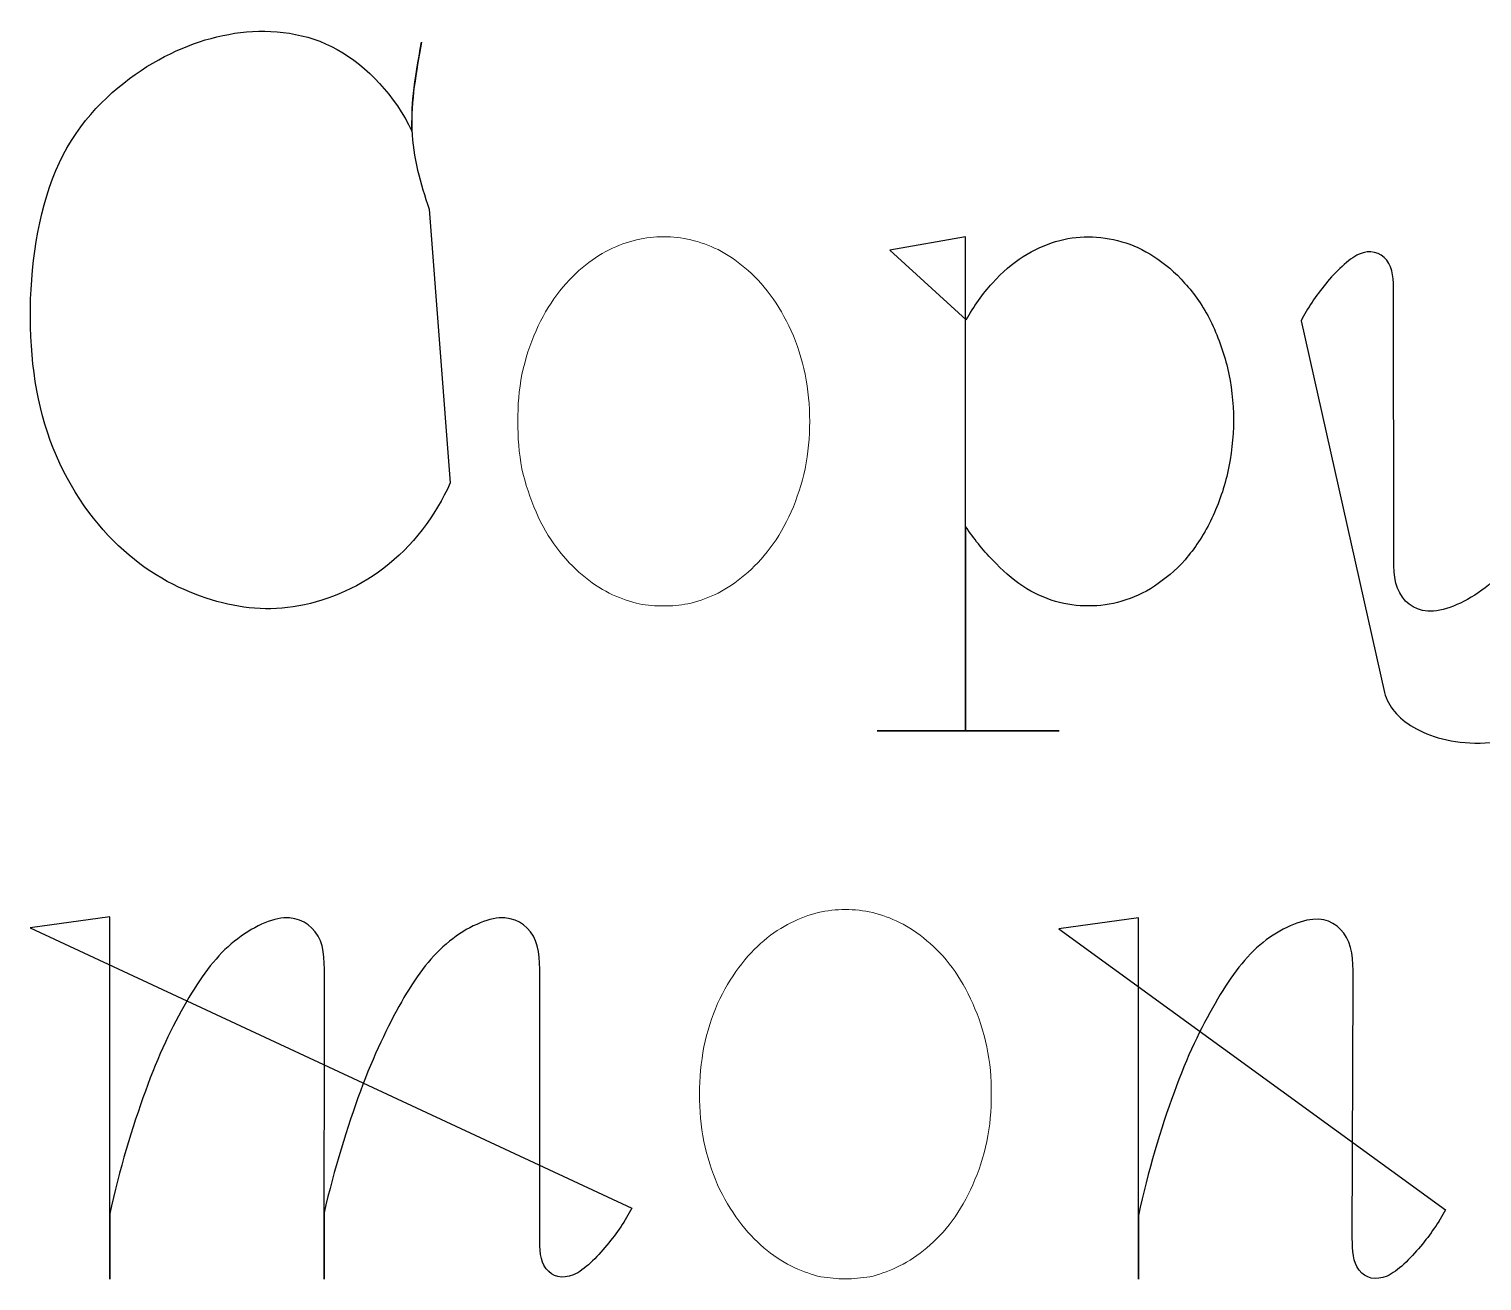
# Model space of a CAD drawing. Header units: centimetres. Extents: x -10 to 10, y -7.2 to 7.2.
# Drawn here: x -9.963 to -9.233, y 5.857 to 6.486 of the extents above; entities that cross this region are included whole.
import ezdxf

# ---------------------------------------------------------------- set-up
doc = ezdxf.new("R2010")
doc.units = ezdxf.units.CM
doc.header["$MEASUREMENT"] = 0
doc.layers.add('Layer 1', color=7, linetype='Continuous')

msp = doc.modelspace()

# ---------------------------------------------------------------- linework, layer by layer
at = {"layer": 'Layer 1', "color": 7}
for points, knots in [([(-9.76213, 6.39597), (-9.76631, 6.40893), (-9.77033, 6.42208), (-9.7707, 6.43579), (-9.7707, 6.43579), (-9.77128, 6.45008), (-9.76861, 6.46495), (-9.76594, 6.47979), (-9.76594, 6.47979), (-9.76747, 6.47045), (-9.76917, 6.46151), (-9.76994, 6.45407), (-9.76994, 6.45407), (-9.77071, 6.44664), (-9.77071, 6.44092), (-9.77071, 6.43521), (-9.77071, 6.43521), (-9.77928, 6.45273), (-9.79301, 6.46778), (-9.80823, 6.47617), (-9.80823, 6.47617), (-9.82366, 6.48474), (-9.8408, 6.48646), (-9.85681, 6.48474), (-9.85681, 6.48474), (-9.87282, 6.48265), (-9.88806, 6.47731), (-9.90385, 6.46759), (-9.90385, 6.46759), (-9.91949, 6.45769), (-9.93547, 6.44341), (-9.94595, 6.42322), (-9.94595, 6.42322), (-9.95643, 6.40303), (-9.96139, 6.37634), (-9.96234, 6.35081), (-9.96234, 6.35081), (-9.96311, 6.32528), (-9.96025, 6.30109), (-9.95244, 6.27974), (-9.95244, 6.27974), (-9.94463, 6.25841), (-9.93204, 6.23992), (-9.91815, 6.22677), (-9.91815, 6.22677), (-9.90423, 6.21343), (-9.88881, 6.20526), (-9.87415, 6.2005), (-9.87415, 6.2005), (-9.85949, 6.19555), (-9.84557, 6.19383), (-9.83033, 6.19611), (-9.83033, 6.19611), (-9.81528, 6.19839), (-9.7989, 6.20468), (-9.7848, 6.21553), (-9.7848, 6.21553), (-9.7707, 6.2264), (-9.7589, 6.24164), (-9.75146, 6.25839), (-9.75146, 6.25839), (-9.75146, 6.25839), (-9.76213, 6.39597), (-9.76213, 6.39597)], [0, 0, 0, 0, 0.058824, 0.058824, 0.058824, 0.058824, 0.117647, 0.117647, 0.117647, 0.117647, 0.176471, 0.176471, 0.176471, 0.176471, 0.235294, 0.235294, 0.235294, 0.235294, 0.294118, 0.294118, 0.294118, 0.294118, 0.352941, 0.352941, 0.352941, 0.352941, 0.411765, 0.411765, 0.411765, 0.411765, 0.470588, 0.470588, 0.470588, 0.470588, 0.529412, 0.529412, 0.529412, 0.529412, 0.588235, 0.588235, 0.588235, 0.588235, 0.647059, 0.647059, 0.647059, 0.647059, 0.705882, 0.705882, 0.705882, 0.705882, 0.764706, 0.764706, 0.764706, 0.764706, 0.823529, 0.823529, 0.823529, 0.823529, 0.882353, 0.882353, 0.882353, 0.882353, 1, 1, 1, 1]), ([(-9.76213, 6.39597), (-9.76213, 6.39597), (-9.76213, 6.39597), (-9.76213, 6.39597), (-9.76213, 6.39597), (-9.76213, 6.39597), (-9.76213, 6.39597), (-9.76213, 6.39597)], [0, 0, 0, 0, 0.333333, 0.333333, 0.333333, 0.333333, 1, 1, 1, 1]), ([(-9.53065, 6.37539), (-9.53065, 6.37539), (-9.49255, 6.38206), (-9.49255, 6.38206), (-9.49255, 6.38206), (-9.49255, 6.38206), (-9.49255, 6.13383), (-9.49255, 6.13383), (-9.49255, 6.13383), (-9.49255, 6.13383), (-9.53692, 6.13382), (-9.53692, 6.13382), (-9.53692, 6.13382), (-9.53692, 6.13382), (-9.44548, 6.13382), (-9.44548, 6.13382), (-9.44548, 6.13382), (-9.44548, 6.13382), (-9.49252, 6.13382), (-9.49252, 6.13382), (-9.49252, 6.13382), (-9.49252, 6.13382), (-9.49252, 6.2365), (-9.49252, 6.2365), (-9.49252, 6.2365), (-9.48852, 6.2306), (-9.48395, 6.22449), (-9.479, 6.21973), (-9.479, 6.21973), (-9.47424, 6.21441), (-9.46908, 6.21002), (-9.46376, 6.20639), (-9.46376, 6.20639), (-9.45842, 6.20295), (-9.45291, 6.20049), (-9.44738, 6.19877), (-9.44738, 6.19877), (-9.44185, 6.19724), (-9.43635, 6.19649), (-9.43082, 6.19649), (-9.43082, 6.19649), (-9.41958, 6.19649), (-9.40833, 6.19953), (-9.39767, 6.20641), (-9.39767, 6.20641), (-9.39235, 6.21003), (-9.38701, 6.21422), (-9.38224, 6.21975), (-9.38224, 6.21975), (-9.37748, 6.22528), (-9.37311, 6.23176), (-9.36949, 6.23917), (-9.36949, 6.23917), (-9.36587, 6.2466), (-9.36282, 6.25481), (-9.36092, 6.26317), (-9.36092, 6.26317), (-9.35901, 6.27211), (-9.35788, 6.28108), (-9.35788, 6.28984), (-9.35788, 6.28984), (-9.35788, 6.29899), (-9.35902, 6.30775), (-9.36092, 6.31614), (-9.36092, 6.31614), (-9.36283, 6.32434), (-9.36587, 6.33252), (-9.36949, 6.33977), (-9.36949, 6.33977), (-9.37311, 6.34702), (-9.37748, 6.35348), (-9.38245, 6.35882), (-9.38245, 6.35882), (-9.38721, 6.36435), (-9.39256, 6.36853), (-9.39788, 6.37216), (-9.39788, 6.37216), (-9.40322, 6.3756), (-9.40873, 6.37806), (-9.41407, 6.37959), (-9.41407, 6.37959), (-9.4196, 6.38112), (-9.42531, 6.38208), (-9.43084, 6.38208), (-9.43084, 6.38208), (-9.44169, 6.38208), (-9.45293, 6.37883), (-9.4636, 6.37216), (-9.4636, 6.37216), (-9.46894, 6.36854), (-9.47426, 6.36435), (-9.47903, 6.35882), (-9.47903, 6.35882), (-9.48398, 6.35348), (-9.48837, 6.34702), (-9.49218, 6.34035), (-9.49218, 6.34035), (-9.49218, 6.34035), (-9.53065, 6.37539), (-9.53065, 6.37539)], [0, 0, 0, 0, 0.038462, 0.038462, 0.038462, 0.038462, 0.076923, 0.076923, 0.076923, 0.076923, 0.115385, 0.115385, 0.115385, 0.115385, 0.153846, 0.153846, 0.153846, 0.153846, 0.192308, 0.192308, 0.192308, 0.192308, 0.230769, 0.230769, 0.230769, 0.230769, 0.269231, 0.269231, 0.269231, 0.269231, 0.307692, 0.307692, 0.307692, 0.307692, 0.346154, 0.346154, 0.346154, 0.346154, 0.384615, 0.384615, 0.384615, 0.384615, 0.423077, 0.423077, 0.423077, 0.423077, 0.461538, 0.461538, 0.461538, 0.461538, 0.5, 0.5, 0.5, 0.5, 0.538462, 0.538462, 0.538462, 0.538462, 0.576923, 0.576923, 0.576923, 0.576923, 0.615385, 0.615385, 0.615385, 0.615385, 0.653846, 0.653846, 0.653846, 0.653846, 0.692308, 0.692308, 0.692308, 0.692308, 0.730769, 0.730769, 0.730769, 0.730769, 0.769231, 0.769231, 0.769231, 0.769231, 0.807692, 0.807692, 0.807692, 0.807692, 0.846154, 0.846154, 0.846154, 0.846154, 0.884615, 0.884615, 0.884615, 0.884615, 0.923077, 0.923077, 0.923077, 0.923077, 1, 1, 1, 1]), ([(-9.53065, 6.37539), (-9.53065, 6.37539), (-9.53065, 6.37539), (-9.53065, 6.37539), (-9.53065, 6.37539), (-9.53065, 6.37539), (-9.53065, 6.37539), (-9.53065, 6.37539)], [0, 0, 0, 0, 0.333333, 0.333333, 0.333333, 0.333333, 1, 1, 1, 1]), ([(-9.32396, 6.33977), (-9.32073, 6.34625), (-9.31653, 6.35215), (-9.31158, 6.35845), (-9.31158, 6.35845), (-9.30645, 6.36454), (-9.30034, 6.37065), (-9.29481, 6.37332), (-9.29481, 6.37332), (-9.28928, 6.37581), (-9.28415, 6.37427), (-9.28089, 6.37028), (-9.28089, 6.37028), (-9.27766, 6.36628), (-9.27745, 6.35999), (-9.27745, 6.35448), (-9.27745, 6.35448), (-9.27745, 6.35448), (-9.27726, 6.22571), (-9.27726, 6.22571), (-9.27726, 6.22571), (-9.27726, 6.21772), (-9.27782, 6.20915), (-9.2744, 6.20304), (-9.2744, 6.20304), (-9.27099, 6.19695), (-9.26546, 6.19351), (-9.25744, 6.19389), (-9.25744, 6.19389), (-9.24924, 6.19466), (-9.23858, 6.19961), (-9.22982, 6.20704), (-9.22982, 6.20704), (-9.22067, 6.21429), (-9.21344, 6.22419), (-9.20601, 6.2362), (-9.20601, 6.2362), (-9.19802, 6.2484), (-9.1904, 6.26287), (-9.18315, 6.28134), (-9.18315, 6.28134), (-9.17611, 6.29962), (-9.16963, 6.32211), (-9.16505, 6.34497), (-9.16505, 6.34497), (-9.16505, 6.34497), (-9.16505, 6.37564), (-9.16505, 6.37564), (-9.16505, 6.37564), (-9.16505, 6.37564), (-9.16524, 6.20533), (-9.16524, 6.20533), (-9.16524, 6.20533), (-9.16524, 6.19313), (-9.16619, 6.18038), (-9.17019, 6.16876), (-9.17019, 6.16876), (-9.17458, 6.15693), (-9.18104, 6.14646), (-9.19247, 6.13905), (-9.19247, 6.13905), (-9.20371, 6.1318), (-9.22009, 6.12781), (-9.23401, 6.12762), (-9.23401, 6.12762), (-9.24793, 6.12722), (-9.25936, 6.13085), (-9.26753, 6.13561), (-9.26753, 6.13561), (-9.27534, 6.14019), (-9.2801, 6.14609), (-9.282, 6.15294), (-9.282, 6.15294), (-9.282, 6.15294), (-9.32396, 6.33977), (-9.32396, 6.33977)], [0, 0, 0, 0, 0.05, 0.05, 0.05, 0.05, 0.1, 0.1, 0.1, 0.1, 0.15, 0.15, 0.15, 0.15, 0.2, 0.2, 0.2, 0.2, 0.25, 0.25, 0.25, 0.25, 0.3, 0.3, 0.3, 0.3, 0.35, 0.35, 0.35, 0.35, 0.4, 0.4, 0.4, 0.4, 0.45, 0.45, 0.45, 0.45, 0.5, 0.5, 0.5, 0.5, 0.55, 0.55, 0.55, 0.55, 0.6, 0.6, 0.6, 0.6, 0.65, 0.65, 0.65, 0.65, 0.7, 0.7, 0.7, 0.7, 0.75, 0.75, 0.75, 0.75, 0.8, 0.8, 0.8, 0.8, 0.85, 0.85, 0.85, 0.85, 0.9, 0.9, 0.9, 0.9, 1, 1, 1, 1]), ([(-9.32396, 6.33977), (-9.32396, 6.33977), (-9.32396, 6.33977), (-9.32396, 6.33977), (-9.32396, 6.33977), (-9.32396, 6.33977), (-9.32396, 6.33977), (-9.32396, 6.33977)], [0, 0, 0, 0, 0.333333, 0.333333, 0.333333, 0.333333, 1, 1, 1, 1]), ([(-9.96253, 6.03476), (-9.96253, 6.03476), (-9.92252, 6.04029), (-9.92252, 6.04029), (-9.92252, 6.04029), (-9.92252, 6.04029), (-9.92252, 5.85818), (-9.92252, 5.85818), (-9.92252, 5.85818), (-9.92252, 5.85818), (-9.92252, 5.89096), (-9.92252, 5.89096), (-9.92252, 5.89096), (-9.91776, 5.91305), (-9.91128, 5.93459), (-9.90461, 5.95269), (-9.90461, 5.95269), (-9.89831, 5.97079), (-9.89109, 5.98526), (-9.88403, 5.99746), (-9.88403, 5.99746), (-9.87718, 6.00947), (-9.87011, 6.01937), (-9.86154, 6.02662), (-9.86154, 6.02662), (-9.85297, 6.03405), (-9.84286, 6.039), (-9.83506, 6.03977), (-9.83506, 6.03977), (-9.82725, 6.04014), (-9.82154, 6.03654), (-9.81791, 6.03062), (-9.81791, 6.03062), (-9.81429, 6.02453), (-9.81468, 6.01596), (-9.81468, 6.00795), (-9.81468, 6.00795), (-9.81468, 6.00795), (-9.81489, 5.85818), (-9.81489, 5.85818), (-9.81489, 5.85818), (-9.81489, 5.85818), (-9.81489, 5.89152), (-9.81489, 5.89152), (-9.81489, 5.89152), (-9.80976, 5.91324), (-9.80327, 5.93475), (-9.79661, 5.95267), (-9.79661, 5.95267), (-9.78994, 5.97077), (-9.78288, 5.98524), (-9.77603, 5.99744), (-9.77603, 5.99744), (-9.76918, 6.00945), (-9.76211, 6.01935), (-9.75354, 6.0266), (-9.75354, 6.0266), (-9.74497, 6.03403), (-9.73468, 6.03898), (-9.72687, 6.03975), (-9.72687, 6.03975), (-9.71906, 6.04012), (-9.71316, 6.03652), (-9.70972, 6.0306), (-9.70972, 6.0306), (-9.70628, 6.02451), (-9.70647, 6.01594), (-9.70647, 6.00793), (-9.70647, 6.00793), (-9.70647, 6.00793), (-9.70647, 5.87934), (-9.70647, 5.87934), (-9.70647, 5.87934), (-9.70647, 5.87362), (-9.70647, 5.86717), (-9.70324, 5.86336), (-9.70324, 5.86336), (-9.7002, 5.85936), (-9.69525, 5.85802), (-9.68953, 5.86032), (-9.68953, 5.86032), (-9.684, 5.86278), (-9.67791, 5.86908), (-9.67276, 5.87519), (-9.67276, 5.87519), (-9.6676, 5.88149), (-9.66361, 5.88736), (-9.66019, 5.89387), (-9.66019, 5.89387), (-9.66019, 5.89387), (-9.96253, 6.03476), (-9.96253, 6.03476)], [0, 0, 0, 0, 0.041667, 0.041667, 0.041667, 0.041667, 0.083333, 0.083333, 0.083333, 0.083333, 0.125, 0.125, 0.125, 0.125, 0.166667, 0.166667, 0.166667, 0.166667, 0.208333, 0.208333, 0.208333, 0.208333, 0.25, 0.25, 0.25, 0.25, 0.291667, 0.291667, 0.291667, 0.291667, 0.333333, 0.333333, 0.333333, 0.333333, 0.375, 0.375, 0.375, 0.375, 0.416667, 0.416667, 0.416667, 0.416667, 0.458333, 0.458333, 0.458333, 0.458333, 0.5, 0.5, 0.5, 0.5, 0.541667, 0.541667, 0.541667, 0.541667, 0.583333, 0.583333, 0.583333, 0.583333, 0.625, 0.625, 0.625, 0.625, 0.666667, 0.666667, 0.666667, 0.666667, 0.708333, 0.708333, 0.708333, 0.708333, 0.75, 0.75, 0.75, 0.75, 0.791667, 0.791667, 0.791667, 0.791667, 0.833333, 0.833333, 0.833333, 0.833333, 0.875, 0.875, 0.875, 0.875, 0.916667, 0.916667, 0.916667, 0.916667, 1, 1, 1, 1]), ([(-9.44569, 6.03421), (-9.44569, 6.03421), (-9.40568, 6.03974), (-9.40568, 6.03974), (-9.40568, 6.03974), (-9.40568, 6.03974), (-9.40568, 5.85818), (-9.40568, 5.85818), (-9.40568, 5.85818), (-9.40568, 5.85818), (-9.40568, 5.89019), (-9.40568, 5.89019), (-9.40568, 5.89019), (-9.40092, 5.91228), (-9.39444, 5.93401), (-9.38777, 5.95192), (-9.38777, 5.95192), (-9.38129, 5.97002), (-9.37425, 5.98449), (-9.36719, 5.99669), (-9.36719, 5.99669), (-9.36034, 6.00889), (-9.35327, 6.0186), (-9.3447, 6.02603), (-9.3447, 6.02603), (-9.33613, 6.03328), (-9.32602, 6.03823), (-9.31803, 6.03899), (-9.31803, 6.03899), (-9.31022, 6.03976), (-9.30451, 6.03595), (-9.30107, 6.02984), (-9.30107, 6.02984), (-9.29745, 6.02375), (-9.29784, 6.01537), (-9.29784, 6.00717), (-9.29784, 6.00717), (-9.29784, 6.00717), (-9.29821, 5.87858), (-9.29821, 5.87858), (-9.29821, 5.87858), (-9.29821, 5.87286), (-9.29784, 5.86657), (-9.29477, 5.8626), (-9.29477, 5.8626), (-9.29154, 5.8586), (-9.28638, 5.85726), (-9.28067, 5.85974), (-9.28067, 5.85974), (-9.27533, 5.86202), (-9.26924, 5.86852), (-9.2639, 5.87461), (-9.2639, 5.87461), (-9.25895, 5.8807), (-9.25477, 5.88662), (-9.25133, 5.89308), (-9.25133, 5.89308), (-9.25133, 5.89308), (-9.44569, 6.03421), (-9.44569, 6.03421)], [0, 0, 0, 0, 0.0625, 0.0625, 0.0625, 0.0625, 0.125, 0.125, 0.125, 0.125, 0.1875, 0.1875, 0.1875, 0.1875, 0.25, 0.25, 0.25, 0.25, 0.3125, 0.3125, 0.3125, 0.3125, 0.375, 0.375, 0.375, 0.375, 0.4375, 0.4375, 0.4375, 0.4375, 0.5, 0.5, 0.5, 0.5, 0.5625, 0.5625, 0.5625, 0.5625, 0.625, 0.625, 0.625, 0.625, 0.6875, 0.6875, 0.6875, 0.6875, 0.75, 0.75, 0.75, 0.75, 0.8125, 0.8125, 0.8125, 0.8125, 0.875, 0.875, 0.875, 0.875, 1, 1, 1, 1]), ([(-9.96253, 6.03476), (-9.96253, 6.03476), (-9.96253, 6.03476), (-9.96253, 6.03476), (-9.96253, 6.03476), (-9.96253, 6.03476), (-9.96253, 6.03476), (-9.96253, 6.03476)], [0, 0, 0, 0, 0.333333, 0.333333, 0.333333, 0.333333, 1, 1, 1, 1]), ([(-9.44569, 6.03421), (-9.44569, 6.03421), (-9.44569, 6.03421), (-9.44569, 6.03421), (-9.44569, 6.03421), (-9.44569, 6.03421), (-9.44569, 6.03421), (-9.44569, 6.03421)], [0, 0, 0, 0, 0.333333, 0.333333, 0.333333, 0.333333, 1, 1, 1, 1])]:
    msp.add_open_spline(points, degree=3, knots=knots, dxfattribs=at)
at = {"layer": 'Layer 1', "lineweight": 0}
for points, knots in [([(-9.76213, 6.39597), (-9.76631, 6.40893), (-9.77033, 6.42208), (-9.7707, 6.43579), (-9.7707, 6.43579), (-9.77128, 6.45008), (-9.76861, 6.46495), (-9.76594, 6.47979), (-9.76594, 6.47979), (-9.76747, 6.47045), (-9.76917, 6.46151), (-9.76994, 6.45407), (-9.76994, 6.45407), (-9.77071, 6.44664), (-9.77071, 6.44092), (-9.77071, 6.43521), (-9.77071, 6.43521), (-9.77928, 6.45273), (-9.79301, 6.46778), (-9.80823, 6.47617), (-9.80823, 6.47617), (-9.82366, 6.48474), (-9.8408, 6.48646), (-9.85681, 6.48474), (-9.85681, 6.48474), (-9.87282, 6.48265), (-9.88806, 6.47731), (-9.90385, 6.46759), (-9.90385, 6.46759), (-9.91949, 6.45769), (-9.93547, 6.44341), (-9.94595, 6.42322), (-9.94595, 6.42322), (-9.95643, 6.40303), (-9.96139, 6.37634), (-9.96234, 6.35081), (-9.96234, 6.35081), (-9.96311, 6.32528), (-9.96025, 6.30109), (-9.95244, 6.27974), (-9.95244, 6.27974), (-9.94463, 6.25841), (-9.93204, 6.23992), (-9.91815, 6.22677), (-9.91815, 6.22677), (-9.90423, 6.21343), (-9.88881, 6.20526), (-9.87415, 6.2005), (-9.87415, 6.2005), (-9.85949, 6.19555), (-9.84557, 6.19383), (-9.83033, 6.19611), (-9.83033, 6.19611), (-9.81528, 6.19839), (-9.7989, 6.20468), (-9.7848, 6.21553), (-9.7848, 6.21553), (-9.7707, 6.2264), (-9.7589, 6.24164), (-9.75146, 6.25839)], [0, 0, 0, 0, 0.0625, 0.0625, 0.0625, 0.0625, 0.125, 0.125, 0.125, 0.125, 0.1875, 0.1875, 0.1875, 0.1875, 0.25, 0.25, 0.25, 0.25, 0.3125, 0.3125, 0.3125, 0.3125, 0.375, 0.375, 0.375, 0.375, 0.4375, 0.4375, 0.4375, 0.4375, 0.5, 0.5, 0.5, 0.5, 0.5625, 0.5625, 0.5625, 0.5625, 0.625, 0.625, 0.625, 0.625, 0.6875, 0.6875, 0.6875, 0.6875, 0.75, 0.75, 0.75, 0.75, 0.8125, 0.8125, 0.8125, 0.8125, 0.875, 0.875, 0.875, 0.875, 1, 1, 1, 1]), ([(-9.76213, 6.39597), (-9.76213, 6.39597), (-9.76213, 6.39597), (-9.76213, 6.39597), (-9.76213, 6.39597), (-9.76213, 6.39597), (-9.76213, 6.39597), (-9.76213, 6.39597)], [0, 0, 0, 0, 0.333333, 0.333333, 0.333333, 0.333333, 1, 1, 1, 1]), ([(-9.53065, 6.37539), (-9.53065, 6.37539), (-9.49255, 6.38206), (-9.49255, 6.38206), (-9.49255, 6.38206), (-9.49255, 6.38206), (-9.49255, 6.13383), (-9.49255, 6.13383), (-9.49255, 6.13383), (-9.49255, 6.13383), (-9.53692, 6.13382), (-9.53692, 6.13382), (-9.53692, 6.13382), (-9.53692, 6.13382), (-9.44548, 6.13382), (-9.44548, 6.13382), (-9.44548, 6.13382), (-9.44548, 6.13382), (-9.49252, 6.13382), (-9.49252, 6.13382), (-9.49252, 6.13382), (-9.49252, 6.13382), (-9.49252, 6.2365), (-9.49252, 6.2365), (-9.49252, 6.2365), (-9.48852, 6.2306), (-9.48395, 6.22449), (-9.479, 6.21973), (-9.479, 6.21973), (-9.47424, 6.21441), (-9.46908, 6.21002), (-9.46376, 6.20639), (-9.46376, 6.20639), (-9.45842, 6.20295), (-9.45291, 6.20049), (-9.44738, 6.19877), (-9.44738, 6.19877), (-9.44185, 6.19724), (-9.43635, 6.19649), (-9.43082, 6.19649), (-9.43082, 6.19649), (-9.41958, 6.19649), (-9.40833, 6.19953), (-9.39767, 6.20641), (-9.39767, 6.20641), (-9.39235, 6.21003), (-9.38701, 6.21422), (-9.38224, 6.21975), (-9.38224, 6.21975), (-9.37748, 6.22528), (-9.37311, 6.23176), (-9.36949, 6.23917), (-9.36949, 6.23917), (-9.36587, 6.2466), (-9.36282, 6.25481), (-9.36092, 6.26317), (-9.36092, 6.26317), (-9.35901, 6.27211), (-9.35788, 6.28108), (-9.35788, 6.28984), (-9.35788, 6.28984), (-9.35788, 6.29899), (-9.35902, 6.30775), (-9.36092, 6.31614), (-9.36092, 6.31614), (-9.36283, 6.32434), (-9.36587, 6.33252), (-9.36949, 6.33977), (-9.36949, 6.33977), (-9.37311, 6.34702), (-9.37748, 6.35348), (-9.38245, 6.35882), (-9.38245, 6.35882), (-9.38721, 6.36435), (-9.39256, 6.36853), (-9.39788, 6.37216), (-9.39788, 6.37216), (-9.40322, 6.3756), (-9.40873, 6.37806), (-9.41407, 6.37959), (-9.41407, 6.37959), (-9.4196, 6.38112), (-9.42531, 6.38208), (-9.43084, 6.38208), (-9.43084, 6.38208), (-9.44169, 6.38208), (-9.45293, 6.37883), (-9.4636, 6.37216), (-9.4636, 6.37216), (-9.46894, 6.36854), (-9.47426, 6.36435), (-9.47903, 6.35882), (-9.47903, 6.35882), (-9.48398, 6.35348), (-9.48837, 6.34702), (-9.49218, 6.34035)], [0, 0, 0, 0, 0.04, 0.04, 0.04, 0.04, 0.08, 0.08, 0.08, 0.08, 0.12, 0.12, 0.12, 0.12, 0.16, 0.16, 0.16, 0.16, 0.2, 0.2, 0.2, 0.2, 0.24, 0.24, 0.24, 0.24, 0.28, 0.28, 0.28, 0.28, 0.32, 0.32, 0.32, 0.32, 0.36, 0.36, 0.36, 0.36, 0.4, 0.4, 0.4, 0.4, 0.44, 0.44, 0.44, 0.44, 0.48, 0.48, 0.48, 0.48, 0.52, 0.52, 0.52, 0.52, 0.56, 0.56, 0.56, 0.56, 0.6, 0.6, 0.6, 0.6, 0.64, 0.64, 0.64, 0.64, 0.68, 0.68, 0.68, 0.68, 0.72, 0.72, 0.72, 0.72, 0.76, 0.76, 0.76, 0.76, 0.8, 0.8, 0.8, 0.8, 0.84, 0.84, 0.84, 0.84, 0.88, 0.88, 0.88, 0.88, 0.92, 0.92, 0.92, 0.92, 1, 1, 1, 1]), ([(-9.53065, 6.37539), (-9.53065, 6.37539), (-9.53065, 6.37539), (-9.53065, 6.37539), (-9.53065, 6.37539), (-9.53065, 6.37539), (-9.53065, 6.37539), (-9.53065, 6.37539)], [0, 0, 0, 0, 0.333333, 0.333333, 0.333333, 0.333333, 1, 1, 1, 1]), ([(-9.32396, 6.33977), (-9.32073, 6.34625), (-9.31653, 6.35215), (-9.31158, 6.35845), (-9.31158, 6.35845), (-9.30645, 6.36454), (-9.30034, 6.37065), (-9.29481, 6.37332), (-9.29481, 6.37332), (-9.28928, 6.37581), (-9.28415, 6.37427), (-9.28089, 6.37028), (-9.28089, 6.37028), (-9.27766, 6.36628), (-9.27745, 6.35999), (-9.27745, 6.35448), (-9.27745, 6.35448), (-9.27745, 6.35448), (-9.27726, 6.22571), (-9.27726, 6.22571), (-9.27726, 6.22571), (-9.27726, 6.21772), (-9.27782, 6.20915), (-9.2744, 6.20304), (-9.2744, 6.20304), (-9.27099, 6.19695), (-9.26546, 6.19351), (-9.25744, 6.19389), (-9.25744, 6.19389), (-9.24924, 6.19466), (-9.23858, 6.19961), (-9.22982, 6.20704), (-9.22982, 6.20704), (-9.22067, 6.21429), (-9.21344, 6.22419), (-9.20601, 6.2362), (-9.20601, 6.2362), (-9.19802, 6.2484), (-9.1904, 6.26287), (-9.18315, 6.28134), (-9.18315, 6.28134), (-9.17611, 6.29962), (-9.16963, 6.32211), (-9.16505, 6.34497), (-9.16505, 6.34497), (-9.16505, 6.34497), (-9.16505, 6.37564), (-9.16505, 6.37564), (-9.16505, 6.37564), (-9.16505, 6.37564), (-9.16524, 6.20533), (-9.16524, 6.20533), (-9.16524, 6.20533), (-9.16524, 6.19313), (-9.16619, 6.18038), (-9.17019, 6.16876), (-9.17019, 6.16876), (-9.17458, 6.15693), (-9.18104, 6.14646), (-9.19247, 6.13905), (-9.19247, 6.13905), (-9.20371, 6.1318), (-9.22009, 6.12781), (-9.23401, 6.12762), (-9.23401, 6.12762), (-9.24793, 6.12722), (-9.25936, 6.13085), (-9.26753, 6.13561), (-9.26753, 6.13561), (-9.27534, 6.14019), (-9.2801, 6.14609), (-9.282, 6.15294)], [0, 0, 0, 0, 0.052632, 0.052632, 0.052632, 0.052632, 0.105263, 0.105263, 0.105263, 0.105263, 0.157895, 0.157895, 0.157895, 0.157895, 0.210526, 0.210526, 0.210526, 0.210526, 0.263158, 0.263158, 0.263158, 0.263158, 0.315789, 0.315789, 0.315789, 0.315789, 0.368421, 0.368421, 0.368421, 0.368421, 0.421053, 0.421053, 0.421053, 0.421053, 0.473684, 0.473684, 0.473684, 0.473684, 0.526316, 0.526316, 0.526316, 0.526316, 0.578947, 0.578947, 0.578947, 0.578947, 0.631579, 0.631579, 0.631579, 0.631579, 0.684211, 0.684211, 0.684211, 0.684211, 0.736842, 0.736842, 0.736842, 0.736842, 0.789474, 0.789474, 0.789474, 0.789474, 0.842105, 0.842105, 0.842105, 0.842105, 0.894737, 0.894737, 0.894737, 0.894737, 1, 1, 1, 1]), ([(-9.32396, 6.33977), (-9.32396, 6.33977), (-9.32396, 6.33977), (-9.32396, 6.33977), (-9.32396, 6.33977), (-9.32396, 6.33977), (-9.32396, 6.33977), (-9.32396, 6.33977)], [0, 0, 0, 0, 0.333333, 0.333333, 0.333333, 0.333333, 1, 1, 1, 1]), ([(-9.96253, 6.03476), (-9.96253, 6.03476), (-9.92252, 6.04029), (-9.92252, 6.04029), (-9.92252, 6.04029), (-9.92252, 6.04029), (-9.92252, 5.85818), (-9.92252, 5.85818), (-9.92252, 5.85818), (-9.92252, 5.85818), (-9.92252, 5.89096), (-9.92252, 5.89096), (-9.92252, 5.89096), (-9.91776, 5.91305), (-9.91128, 5.93459), (-9.90461, 5.95269), (-9.90461, 5.95269), (-9.89831, 5.97079), (-9.89109, 5.98526), (-9.88403, 5.99746), (-9.88403, 5.99746), (-9.87718, 6.00947), (-9.87011, 6.01937), (-9.86154, 6.02662), (-9.86154, 6.02662), (-9.85297, 6.03405), (-9.84286, 6.039), (-9.83506, 6.03977), (-9.83506, 6.03977), (-9.82725, 6.04014), (-9.82154, 6.03654), (-9.81791, 6.03062), (-9.81791, 6.03062), (-9.81429, 6.02453), (-9.81468, 6.01596), (-9.81468, 6.00795), (-9.81468, 6.00795), (-9.81468, 6.00795), (-9.81489, 5.85818), (-9.81489, 5.85818), (-9.81489, 5.85818), (-9.81489, 5.85818), (-9.81489, 5.89152), (-9.81489, 5.89152), (-9.81489, 5.89152), (-9.80976, 5.91324), (-9.80327, 5.93475), (-9.79661, 5.95267), (-9.79661, 5.95267), (-9.78994, 5.97077), (-9.78288, 5.98524), (-9.77603, 5.99744), (-9.77603, 5.99744), (-9.76918, 6.00945), (-9.76211, 6.01935), (-9.75354, 6.0266), (-9.75354, 6.0266), (-9.74497, 6.03403), (-9.73468, 6.03898), (-9.72687, 6.03975), (-9.72687, 6.03975), (-9.71906, 6.04012), (-9.71316, 6.03652), (-9.70972, 6.0306), (-9.70972, 6.0306), (-9.70628, 6.02451), (-9.70647, 6.01594), (-9.70647, 6.00793), (-9.70647, 6.00793), (-9.70647, 6.00793), (-9.70647, 5.87934), (-9.70647, 5.87934), (-9.70647, 5.87934), (-9.70647, 5.87362), (-9.70647, 5.86717), (-9.70324, 5.86336), (-9.70324, 5.86336), (-9.7002, 5.85936), (-9.69525, 5.85802), (-9.68953, 5.86032), (-9.68953, 5.86032), (-9.684, 5.86278), (-9.67791, 5.86908), (-9.67276, 5.87519), (-9.67276, 5.87519), (-9.6676, 5.88149), (-9.66361, 5.88736), (-9.66019, 5.89387)], [0, 0, 0, 0, 0.043478, 0.043478, 0.043478, 0.043478, 0.086957, 0.086957, 0.086957, 0.086957, 0.130435, 0.130435, 0.130435, 0.130435, 0.173913, 0.173913, 0.173913, 0.173913, 0.217391, 0.217391, 0.217391, 0.217391, 0.26087, 0.26087, 0.26087, 0.26087, 0.304348, 0.304348, 0.304348, 0.304348, 0.347826, 0.347826, 0.347826, 0.347826, 0.391304, 0.391304, 0.391304, 0.391304, 0.434783, 0.434783, 0.434783, 0.434783, 0.478261, 0.478261, 0.478261, 0.478261, 0.521739, 0.521739, 0.521739, 0.521739, 0.565217, 0.565217, 0.565217, 0.565217, 0.608696, 0.608696, 0.608696, 0.608696, 0.652174, 0.652174, 0.652174, 0.652174, 0.695652, 0.695652, 0.695652, 0.695652, 0.73913, 0.73913, 0.73913, 0.73913, 0.782609, 0.782609, 0.782609, 0.782609, 0.826087, 0.826087, 0.826087, 0.826087, 0.869565, 0.869565, 0.869565, 0.869565, 0.913043, 0.913043, 0.913043, 0.913043, 1, 1, 1, 1]), ([(-9.44569, 6.03421), (-9.44569, 6.03421), (-9.40568, 6.03974), (-9.40568, 6.03974), (-9.40568, 6.03974), (-9.40568, 6.03974), (-9.40568, 5.85818), (-9.40568, 5.85818), (-9.40568, 5.85818), (-9.40568, 5.85818), (-9.40568, 5.89019), (-9.40568, 5.89019), (-9.40568, 5.89019), (-9.40092, 5.91228), (-9.39444, 5.93401), (-9.38777, 5.95192), (-9.38777, 5.95192), (-9.38129, 5.97002), (-9.37425, 5.98449), (-9.36719, 5.99669), (-9.36719, 5.99669), (-9.36034, 6.00889), (-9.35327, 6.0186), (-9.3447, 6.02603), (-9.3447, 6.02603), (-9.33613, 6.03328), (-9.32602, 6.03823), (-9.31803, 6.03899), (-9.31803, 6.03899), (-9.31022, 6.03976), (-9.30451, 6.03595), (-9.30107, 6.02984), (-9.30107, 6.02984), (-9.29745, 6.02375), (-9.29784, 6.01537), (-9.29784, 6.00717), (-9.29784, 6.00717), (-9.29784, 6.00717), (-9.29821, 5.87858), (-9.29821, 5.87858), (-9.29821, 5.87858), (-9.29821, 5.87286), (-9.29784, 5.86657), (-9.29477, 5.8626), (-9.29477, 5.8626), (-9.29154, 5.8586), (-9.28638, 5.85726), (-9.28067, 5.85974), (-9.28067, 5.85974), (-9.27533, 5.86202), (-9.26924, 5.86852), (-9.2639, 5.87461), (-9.2639, 5.87461), (-9.25895, 5.8807), (-9.25477, 5.88662), (-9.25133, 5.89308)], [0, 0, 0, 0, 0.066667, 0.066667, 0.066667, 0.066667, 0.133333, 0.133333, 0.133333, 0.133333, 0.2, 0.2, 0.2, 0.2, 0.266667, 0.266667, 0.266667, 0.266667, 0.333333, 0.333333, 0.333333, 0.333333, 0.4, 0.4, 0.4, 0.4, 0.466667, 0.466667, 0.466667, 0.466667, 0.533333, 0.533333, 0.533333, 0.533333, 0.6, 0.6, 0.6, 0.6, 0.666667, 0.666667, 0.666667, 0.666667, 0.733333, 0.733333, 0.733333, 0.733333, 0.8, 0.8, 0.8, 0.8, 0.866667, 0.866667, 0.866667, 0.866667, 1, 1, 1, 1]), ([(-9.96253, 6.03476), (-9.96253, 6.03476), (-9.96253, 6.03476), (-9.96253, 6.03476), (-9.96253, 6.03476), (-9.96253, 6.03476), (-9.96253, 6.03476), (-9.96253, 6.03476)], [0, 0, 0, 0, 0.333333, 0.333333, 0.333333, 0.333333, 1, 1, 1, 1]), ([(-9.44569, 6.03421), (-9.44569, 6.03421), (-9.44569, 6.03421), (-9.44569, 6.03421), (-9.44569, 6.03421), (-9.44569, 6.03421), (-9.44569, 6.03421), (-9.44569, 6.03421)], [0, 0, 0, 0, 0.333333, 0.333333, 0.333333, 0.333333, 1, 1, 1, 1])]:
    msp.add_open_spline(points, degree=3, knots=knots, dxfattribs=at)
at = {"layer": 'Layer 1', "color": 7, "lineweight": 0}
for points, knots in [([(-9.64476, 6.1965), (-9.64476, 6.1965), (-9.6459, 6.1965), (-9.6459, 6.1965), (-9.6459, 6.1965), (-9.6499, 6.1965), (-9.65389, 6.19708), (-9.6581, 6.19785), (-9.6581, 6.19785), (-9.66249, 6.19917), (-9.66704, 6.20071), (-9.67162, 6.20298), (-9.67162, 6.20298), (-9.6762, 6.20526), (-9.68075, 6.20832), (-9.68514, 6.21213), (-9.68514, 6.21213), (-9.68953, 6.21575), (-9.6939, 6.22033), (-9.69789, 6.22565), (-9.69789, 6.22565), (-9.70189, 6.23097), (-9.70551, 6.23708), (-9.70837, 6.24375), (-9.70837, 6.24375), (-9.71141, 6.2506), (-9.71371, 6.25785), (-9.71543, 6.26547), (-9.71543, 6.26547), (-9.71696, 6.27328), (-9.71752, 6.28129), (-9.71752, 6.28928), (-9.71752, 6.28928), (-9.71752, 6.29727), (-9.71696, 6.30508), (-9.71543, 6.31291), (-9.71543, 6.31291), (-9.71371, 6.32053), (-9.71143, 6.32796), (-9.70837, 6.33482), (-9.70837, 6.33482), (-9.70551, 6.34149), (-9.70189, 6.34739), (-9.69789, 6.35292), (-9.69789, 6.35292), (-9.69389, 6.35824), (-9.6895, 6.36282), (-9.68514, 6.36644), (-9.68514, 6.36644), (-9.67638, 6.37406), (-9.66704, 6.37824), (-9.65789, 6.38054), (-9.65789, 6.38054), (-9.64876, 6.38263), (-9.63961, 6.38263), (-9.63064, 6.38054), (-9.63064, 6.38054), (-9.62606, 6.3794), (-9.62149, 6.37787), (-9.61693, 6.37559), (-9.61693, 6.37559), (-9.61235, 6.37331), (-9.60778, 6.37025), (-9.60341, 6.36646), (-9.60341, 6.36646), (-9.59902, 6.36284), (-9.59465, 6.35826), (-9.59066, 6.35294), (-9.59066, 6.35294), (-9.58666, 6.34741), (-9.58323, 6.34151), (-9.58018, 6.33484), (-9.58018, 6.33484), (-9.57714, 6.32799), (-9.57484, 6.32055), (-9.57314, 6.31293), (-9.57314, 6.31293), (-9.57161, 6.30512), (-9.57086, 6.29732), (-9.57086, 6.2893), (-9.57086, 6.2893), (-9.57086, 6.28131), (-9.57163, 6.27329), (-9.57314, 6.26549), (-9.57314, 6.26549), (-9.57486, 6.25787), (-9.57714, 6.25062), (-9.58018, 6.24377), (-9.58018, 6.24377), (-9.58322, 6.2371), (-9.58666, 6.23102), (-9.59066, 6.22567), (-9.59066, 6.22567), (-9.59466, 6.22033), (-9.59905, 6.21575), (-9.60341, 6.21215), (-9.60341, 6.21215), (-9.6078, 6.20834), (-9.61235, 6.2053), (-9.61693, 6.203), (-9.61693, 6.203), (-9.62151, 6.20072), (-9.62606, 6.19919), (-9.63045, 6.19787), (-9.63045, 6.19787), (-9.63463, 6.1971), (-9.63865, 6.19652), (-9.64265, 6.19652), (-9.64265, 6.19652), (-9.64265, 6.19652), (-9.64476, 6.19653), (-9.64476, 6.19653), (-9.64476, 6.19653), (-9.64476, 6.19653), (-9.64476, 6.1965), (-9.64476, 6.1965)], [0, 0, 0, 0, 0.033333, 0.033333, 0.033333, 0.033333, 0.066667, 0.066667, 0.066667, 0.066667, 0.1, 0.1, 0.1, 0.1, 0.133333, 0.133333, 0.133333, 0.133333, 0.166667, 0.166667, 0.166667, 0.166667, 0.2, 0.2, 0.2, 0.2, 0.233333, 0.233333, 0.233333, 0.233333, 0.266667, 0.266667, 0.266667, 0.266667, 0.3, 0.3, 0.3, 0.3, 0.333333, 0.333333, 0.333333, 0.333333, 0.366667, 0.366667, 0.366667, 0.366667, 0.4, 0.4, 0.4, 0.4, 0.433333, 0.433333, 0.433333, 0.433333, 0.466667, 0.466667, 0.466667, 0.466667, 0.5, 0.5, 0.5, 0.5, 0.533333, 0.533333, 0.533333, 0.533333, 0.566667, 0.566667, 0.566667, 0.566667, 0.6, 0.6, 0.6, 0.6, 0.633333, 0.633333, 0.633333, 0.633333, 0.666667, 0.666667, 0.666667, 0.666667, 0.7, 0.7, 0.7, 0.7, 0.733333, 0.733333, 0.733333, 0.733333, 0.766667, 0.766667, 0.766667, 0.766667, 0.8, 0.8, 0.8, 0.8, 0.833333, 0.833333, 0.833333, 0.833333, 0.866667, 0.866667, 0.866667, 0.866667, 0.9, 0.9, 0.9, 0.9, 0.933333, 0.933333, 0.933333, 0.933333, 1, 1, 1, 1]), ([(-9.55332, 5.85836), (-9.55332, 5.85836), (-9.55465, 5.85836), (-9.55465, 5.85836), (-9.55465, 5.85836), (-9.55865, 5.85836), (-9.56246, 5.85894), (-9.56685, 5.85968), (-9.56685, 5.85968), (-9.57124, 5.86103), (-9.57561, 5.86254), (-9.58037, 5.86484), (-9.58037, 5.86484), (-9.58476, 5.86712), (-9.58952, 5.87018), (-9.59389, 5.87397), (-9.59389, 5.87397), (-9.59828, 5.87759), (-9.60246, 5.88217), (-9.60646, 5.88749), (-9.60646, 5.88749), (-9.61046, 5.89283), (-9.61408, 5.89892), (-9.61712, 5.90559), (-9.61712, 5.90559), (-9.61998, 5.91244), (-9.62246, 5.91969), (-9.62397, 5.92731), (-9.62397, 5.92731), (-9.6255, 5.93512), (-9.62625, 5.94313), (-9.62625, 5.95112), (-9.62625, 5.95112), (-9.62625, 5.95911), (-9.62548, 5.96713), (-9.62397, 5.97493), (-9.62397, 5.97493), (-9.62244, 5.98255), (-9.61997, 5.9898), (-9.61712, 5.99665), (-9.61712, 5.99665), (-9.61408, 6.00332), (-9.61045, 6.0094), (-9.60646, 6.01475), (-9.60646, 6.01475), (-9.60246, 6.02007), (-9.59826, 6.02465), (-9.59389, 6.02827), (-9.59389, 6.02827), (-9.58495, 6.03589), (-9.57561, 6.0401), (-9.56664, 6.04237), (-9.56664, 6.04237), (-9.55749, 6.04446), (-9.54836, 6.04446), (-9.5392, 6.04237), (-9.5392, 6.04237), (-9.53481, 6.04123), (-9.53007, 6.0397), (-9.52568, 6.03742), (-9.52568, 6.03742), (-9.52092, 6.03514), (-9.51655, 6.03208), (-9.51197, 6.02827), (-9.51197, 6.02827), (-9.50758, 6.02465), (-9.50321, 6.02007), (-9.49922, 6.01475), (-9.49922, 6.01475), (-9.49541, 6.00941), (-9.49179, 6.00332), (-9.48893, 5.99665), (-9.48893, 5.99665), (-9.48589, 5.9898), (-9.4834, 5.98255), (-9.48187, 5.97493), (-9.48187, 5.97493), (-9.48015, 5.96712), (-9.47959, 5.95911), (-9.47959, 5.95112), (-9.47959, 5.95112), (-9.47959, 5.94313), (-9.48017, 5.93511), (-9.48187, 5.92731), (-9.48187, 5.92731), (-9.4834, 5.91969), (-9.48587, 5.91244), (-9.48893, 5.90559), (-9.48893, 5.90559), (-9.49179, 5.89892), (-9.49541, 5.89284), (-9.49922, 5.88749), (-9.49922, 5.88749), (-9.50322, 5.88215), (-9.50761, 5.87757), (-9.51197, 5.87397), (-9.51197, 5.87397), (-9.51655, 5.87016), (-9.52091, 5.86712), (-9.52568, 5.86484), (-9.52568, 5.86484), (-9.53007, 5.86256), (-9.53483, 5.86103), (-9.53902, 5.85968), (-9.53902, 5.85968), (-9.5432, 5.85894), (-9.54741, 5.85836), (-9.55122, 5.85836), (-9.55122, 5.85836), (-9.55122, 5.85836), (-9.55332, 5.85836), (-9.55332, 5.85836)], [0, 0, 0, 0, 0.034483, 0.034483, 0.034483, 0.034483, 0.068966, 0.068966, 0.068966, 0.068966, 0.103448, 0.103448, 0.103448, 0.103448, 0.137931, 0.137931, 0.137931, 0.137931, 0.172414, 0.172414, 0.172414, 0.172414, 0.206897, 0.206897, 0.206897, 0.206897, 0.241379, 0.241379, 0.241379, 0.241379, 0.275862, 0.275862, 0.275862, 0.275862, 0.310345, 0.310345, 0.310345, 0.310345, 0.344828, 0.344828, 0.344828, 0.344828, 0.37931, 0.37931, 0.37931, 0.37931, 0.413793, 0.413793, 0.413793, 0.413793, 0.448276, 0.448276, 0.448276, 0.448276, 0.482759, 0.482759, 0.482759, 0.482759, 0.517241, 0.517241, 0.517241, 0.517241, 0.551724, 0.551724, 0.551724, 0.551724, 0.586207, 0.586207, 0.586207, 0.586207, 0.62069, 0.62069, 0.62069, 0.62069, 0.655172, 0.655172, 0.655172, 0.655172, 0.689655, 0.689655, 0.689655, 0.689655, 0.724138, 0.724138, 0.724138, 0.724138, 0.758621, 0.758621, 0.758621, 0.758621, 0.793103, 0.793103, 0.793103, 0.793103, 0.827586, 0.827586, 0.827586, 0.827586, 0.862069, 0.862069, 0.862069, 0.862069, 0.896552, 0.896552, 0.896552, 0.896552, 0.931034, 0.931034, 0.931034, 0.931034, 1, 1, 1, 1])]:
    msp.add_open_spline(points, degree=3, knots=knots, dxfattribs=at)

doc.saveas('drawing.dxf')
